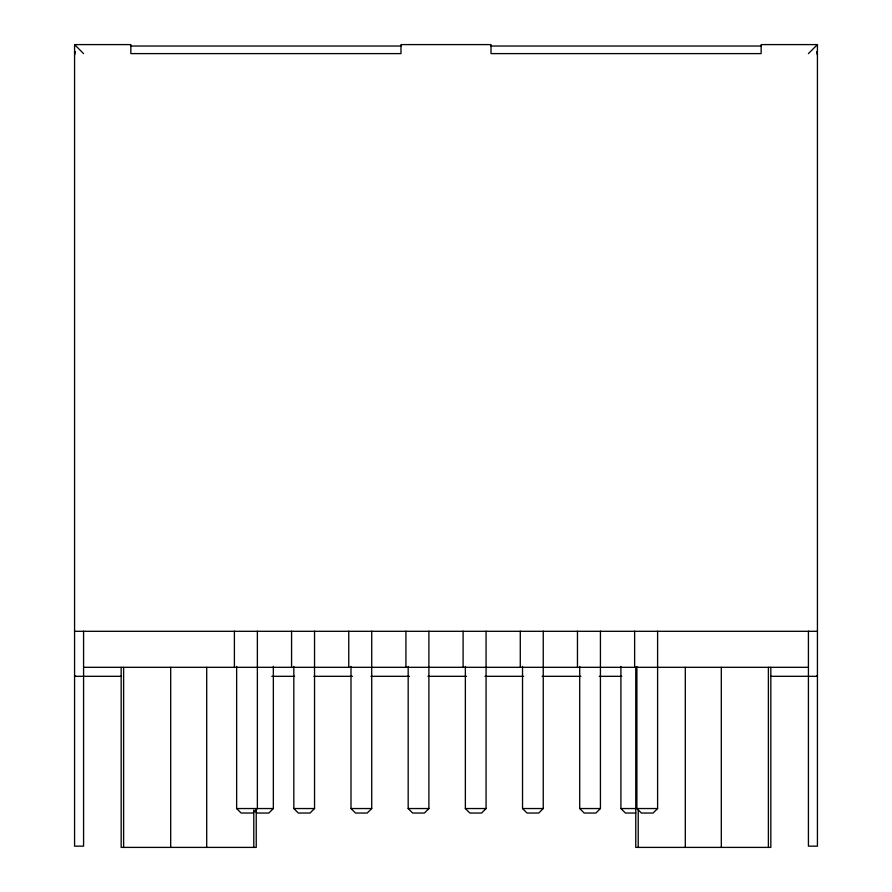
<?xml version="1.0" encoding="UTF-8"?>
<svg xmlns="http://www.w3.org/2000/svg" width="892" height="892" viewBox="0 0 892 892"><rect width="100%" height="100%" fill="white"/><g stroke="black" fill="none" stroke-linecap="round" stroke-linejoin="round"><path stroke-width="1.34" d="M74.571 55.025L75.229 51.669L74.861 52.762M75.263 675.634L74.571 676.314L121.122 676.314M808.42 53.609L817.429 44.6L761.144 44.6L761.144 53.609L491.024 53.609L491.024 44.6L400.976 44.6L400.976 53.609L130.856 53.609L130.856 44.6L74.571 44.6L74.571 846.162L83.58 846.162L83.58 631.135M273.342 666.402L273.342 808.542L268.838 813.036L257.141 813.036L255.335 811.241M314.542 631.135L314.542 808.542L310.037 813.036L298.329 813.036L293.825 808.542L293.825 666.48M371.719 631.135L371.719 808.542L367.214 813.036L355.507 813.036L351.002 808.542L351.002 666.491M428.896 631.135L428.896 808.542L424.391 813.036L412.684 813.036L408.179 808.542L408.179 666.48M486.073 631.135L486.073 808.542L481.568 813.036L469.861 813.036L465.356 808.542L465.356 666.491M543.25 631.135L543.25 808.542L538.746 813.036L527.038 813.036L522.534 808.542L522.534 666.48M600.428 631.135L600.428 808.542L595.923 813.036L584.215 813.036L579.711 808.542L579.711 666.491M657.605 631.135L657.605 808.542L653.1 813.036L641.393 813.036L636.888 808.542L636.888 666.48M130.856 46.027L400.976 46.027M491.024 46.027L761.144 46.027M74.571 631.302L817.429 631.302M83.58 667.316L808.42 667.316M271.815 676.314L294.583 676.314M313.884 676.314L352.452 676.314M370.905 676.314L409.517 676.314M427.926 676.314L466.572 676.314M485.003 676.314L523.626 676.314M542.124 676.314L580.893 676.314M599.234 676.314L621.769 676.314M770.878 676.314L817.429 676.314L816.737 675.634M236.648 666.491L236.648 808.542L273.342 808.542M293.825 808.542L314.542 808.542M351.002 808.542L371.719 808.542M408.179 808.542L428.896 808.542M465.356 808.542L486.073 808.542M522.534 808.542L543.25 808.542M579.711 808.542L600.428 808.542M620.91 666.402L620.91 808.542L636.096 808.542M636.888 808.542L657.605 808.542M635.818 813.036L625.415 813.036L620.91 808.542M74.571 44.6L83.58 53.609M236.648 808.542L241.152 813.036L252.86 813.036L257.364 808.542L257.364 631.135M817.139 52.762L816.771 51.669L817.429 55.025M817.429 44.6L817.429 846.162L808.42 846.162L808.42 631.135M770.833 667.316L770.833 847.4L635.762 847.4L635.762 667.316M768.38 667.316L768.38 847.4M721.305 667.316L721.305 847.4M685.29 667.316L685.29 847.4M638.215 808.609L638.215 847.4M634.636 631.135L634.636 667.316M577.458 631.135L577.458 667.316M520.281 631.135L520.281 667.316M463.104 631.135L463.104 667.316M405.927 631.135L405.927 667.316M348.75 631.135L348.75 667.316M291.572 631.135L291.572 667.316M256.238 808.609L256.238 847.4L121.167 847.4L121.167 667.316M253.785 810.003L253.785 847.4M234.395 631.135L234.395 667.316M206.71 667.316L206.71 847.4M170.695 667.316L170.695 847.4M123.62 667.316L123.62 847.4"/></g></svg>
